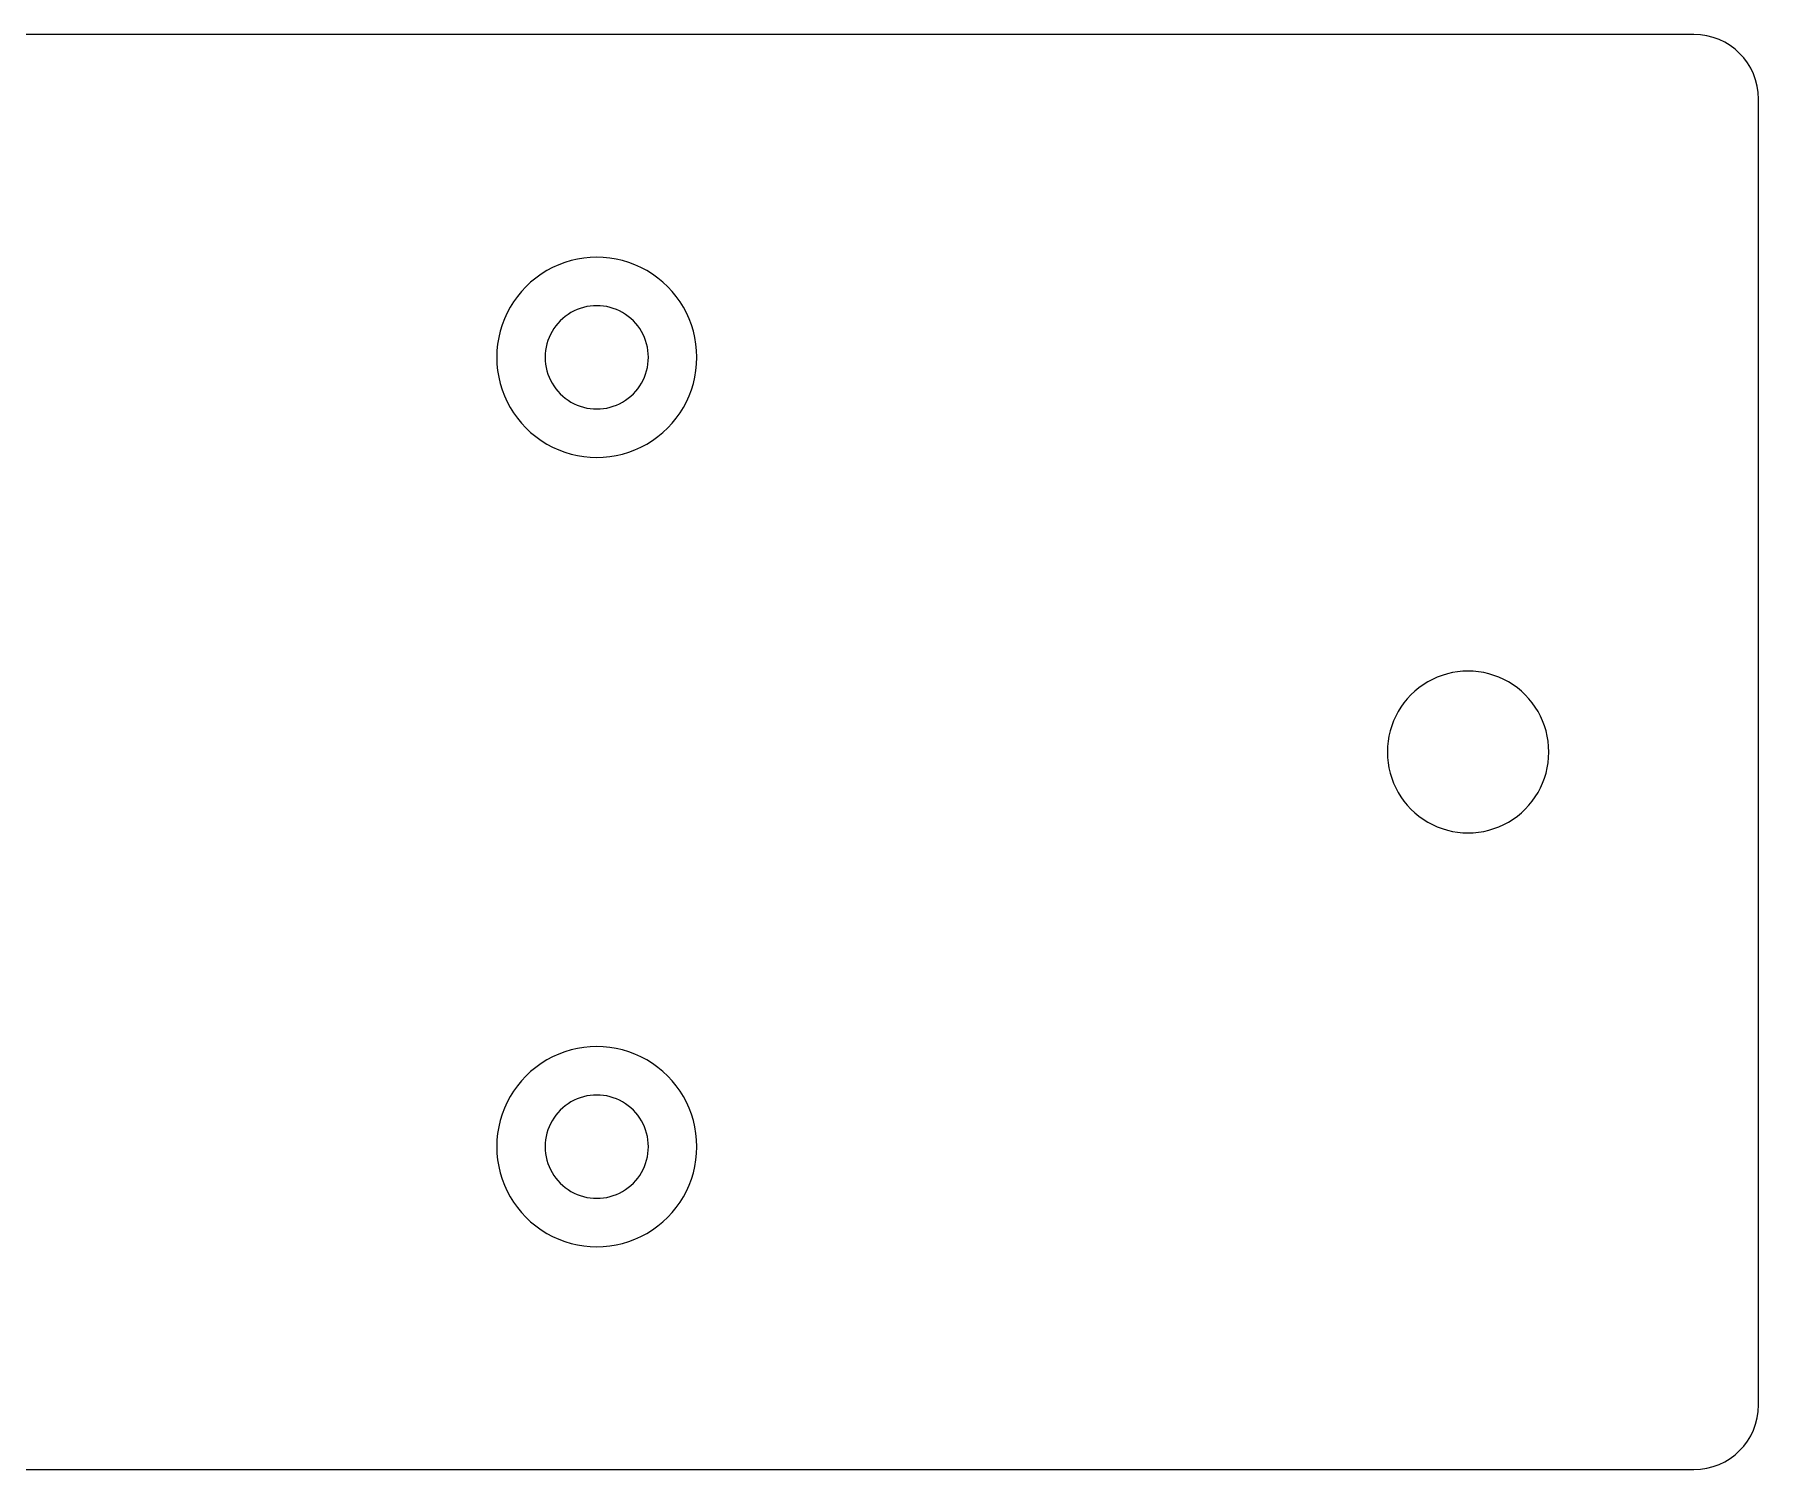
# Model space of a CAD drawing. Extents: x 0 to 1189, y 0 to 841.
# Drawn here: x 781.2 to 834.7, y 441.2 to 485.7 of the extents above; entities that cross this region are included whole.
import ezdxf

# ---------------------------------------------------------------- set-up
doc = ezdxf.new("R2010")
doc.units = 0
doc.layers.add('Base', color=7, linetype='CONTINUOUS')

msp = doc.modelspace()

# ---------------------------------------------------------------- linework, layer by layer
at = {"layer": 'Base', "color": 7}
for points in [[(832.668548, 485.655341), (353.668546, 485.655341)], [(834.668544, 443.205339), (834.668544, 483.655342)], [(800.268562, 475.655341), (800.268562, 475.655341)], [(801.768544, 475.655341), (801.768544, 475.655341)], [(828.168542, 463.430341), (828.168542, 463.430341)], [(800.268562, 451.20534), (800.268562, 451.20534)], [(801.768544, 451.20534), (801.768544, 451.20534)], [(353.668546, 441.205341), (832.668548, 441.205341)]]:
    msp.add_lwpolyline(points, dxfattribs=at)
for points in [[(834.668544, 483.655342), (834.668543, 484.759909), (833.773115, 485.655338), (832.668548, 485.655341)], [(800.219085, 478.341578), (799.259667, 478.895756), (798.077423, 478.895756), (797.118005, 478.341578)], [(797.118005, 478.341578), (796.158587, 477.787401), (795.567877, 476.76331), (795.568546, 475.655341)], [(801.768544, 475.655341), (801.769213, 476.76331), (801.178503, 477.787401), (800.219085, 478.341578)], [(799.46856, 477.040984), (798.973518, 477.326797), (798.3636, 477.326797), (797.868558, 477.040984)], [(797.868558, 477.040984), (797.373515, 476.755171), (797.068557, 476.226967), (797.068557, 475.655341)], [(800.268562, 475.655341), (800.268562, 476.226967), (799.963603, 476.755171), (799.46856, 477.040984)], [(795.568546, 475.655341), (795.567877, 474.547372), (796.158587, 473.523281), (797.118005, 472.969103)], [(797.068557, 475.655341), (797.068557, 475.083715), (797.373515, 474.555511), (797.868558, 474.269698)], [(799.46856, 474.269698), (799.963603, 474.555511), (800.268562, 475.083715), (800.268562, 475.655341)], [(800.219085, 472.969103), (801.178503, 473.523281), (801.769213, 474.547372), (801.768544, 475.655341)], [(797.868558, 474.269698), (798.3636, 473.983885), (798.973518, 473.983885), (799.46856, 474.269698)], [(797.118005, 472.969103), (798.077423, 472.414926), (799.259667, 472.414926), (800.219085, 472.969103)], [(826.920002, 465.599604), (826.14576, 466.047306), (825.191334, 466.047306), (824.417093, 465.599604)], [(824.417093, 465.599604), (823.642851, 465.151901), (823.166749, 464.324703), (823.168552, 463.430341)], [(828.168542, 463.430341), (828.170345, 464.324703), (827.694244, 465.151901), (826.920002, 465.599604)], [(823.168552, 463.430341), (823.166749, 462.535978), (823.642851, 461.70878), (824.417093, 461.261078)], [(826.920002, 461.261078), (827.694244, 461.70878), (828.170345, 462.535978), (828.168542, 463.430341)], [(824.417093, 461.261078), (825.191334, 460.813375), (826.14576, 460.813375), (826.920002, 461.261078)], [(800.219085, 453.891578), (799.259667, 454.445755), (798.077423, 454.445755), (797.118005, 453.891578)], [(797.118005, 453.891578), (796.158587, 453.337401), (795.567877, 452.313309), (795.568546, 451.20534)], [(801.768544, 451.20534), (801.769213, 452.313309), (801.178503, 453.337401), (800.219085, 453.891578)], [(797.868558, 452.590983), (797.373515, 452.30517), (797.068557, 451.776966), (797.068557, 451.20534)], [(799.46856, 452.590983), (798.973518, 452.876796), (798.3636, 452.876796), (797.868558, 452.590983)], [(800.268562, 451.20534), (800.268562, 451.776966), (799.963603, 452.30517), (799.46856, 452.590983)], [(795.568546, 451.20534), (795.567877, 450.097372), (796.158587, 449.07328), (797.118005, 448.519103)], [(797.068557, 451.20534), (797.068557, 450.633714), (797.373515, 450.10551), (797.868558, 449.819697)], [(799.46856, 449.819697), (799.963603, 450.10551), (800.268562, 450.633714), (800.268562, 451.20534)], [(800.219085, 448.519103), (801.178503, 449.07328), (801.769213, 450.097372), (801.768544, 451.20534)], [(797.868558, 449.819697), (798.3636, 449.533884), (798.973518, 449.533884), (799.46856, 449.819697)], [(797.118005, 448.519103), (798.077423, 447.964925), (799.259667, 447.964925), (800.219085, 448.519103)], [(832.668548, 441.205341), (833.773115, 441.205343), (834.668543, 442.100772), (834.668544, 443.205339)]]:
    msp.add_open_spline(points, degree=3, dxfattribs=at)

doc.saveas('drawing.dxf')
